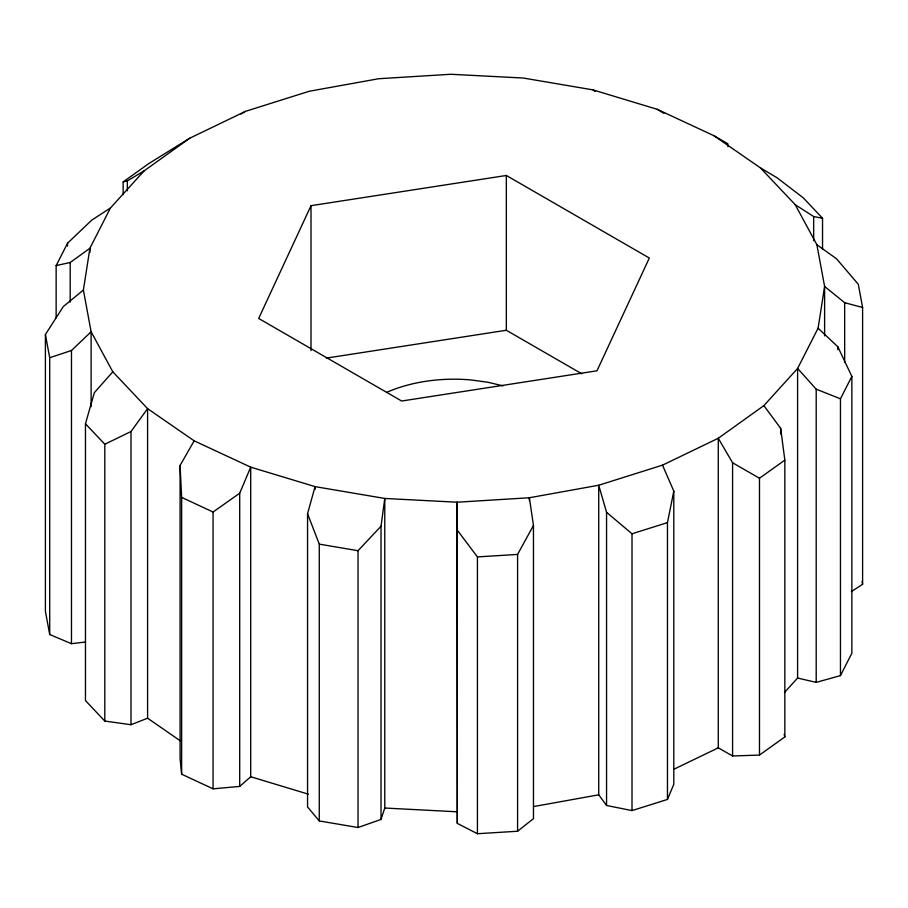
<?xml version="1.0" encoding="UTF-8"?>
<svg xmlns="http://www.w3.org/2000/svg" width="908" height="908" viewBox="0 0 908 908"><rect width="100%" height="100%" fill="white"/><g stroke="black" fill="none" stroke-linecap="round" stroke-linejoin="round"><path stroke-width="1.36" d="M381.019 819.413L384.776 808.029L384.776 498.458L315.065 486.62L307.551 513.735L307.551 806.94L319.276 820.945L358.024 827.529L381.019 819.413L381.019 526.22L384.776 498.458L457.133 502.215L529.375 497.754L598.724 485.235L662.511 465.146L718.273 438.269L763.889 405.615L797.599 368.455L818.097 328.208L824.612 286.44L816.882 244.729L795.204 204.686L760.405 167.867L713.847 135.667L657.29 109.335L592.935 89.869L523.224 78.031L450.867 74.274L378.625 78.735L309.276 91.254L245.489 111.343L189.727 138.22L148.515 163.758L123.159 181.918L123.159 194.618M91.118 406.682L91.118 331.761L83.388 290.049L89.903 248.27L110.401 208.034L144.111 170.874L189.727 138.22M606.555 805.475L606.555 512.282L598.724 485.235L598.724 794.818L606.555 805.475L632.002 810.594L667.471 799.426L667.471 522.611L673.793 491.103L662.511 465.146M180.181 740.746L147.595 718.205L131.002 724.72L104.806 721.065L85.465 700.59L85.465 423.775L94.33 392.699L112.796 371.803L91.118 331.761L71.482 350.499L49.702 357.718L49.702 634.533L71.482 643.693L85.511 642.013M667.471 799.426L673.793 784.308L673.793 491.103M112.796 371.803L147.595 408.623L194.153 440.823L180.09 465.464L180.09 758.657L181.634 774.195L213.074 788.836L239.701 786.419L239.701 493.226L250.71 467.155L315.065 486.62L315.065 489.446M311.013 205.685L258.678 318.458L401.665 401.018L596.987 370.793L649.322 258.031L506.335 175.471L311.013 205.685L311.013 350.624M56.137 317.857L56.137 265.601L67.544 243.219L91.799 220.077L110.401 208.034M784.489 692.486L797.599 678.038L816.201 682.373L840.456 675.609L840.456 398.794L851.863 376.411L837.812 346.754L818.097 328.208M840.456 675.609L851.863 653.227L851.863 376.411M457.303 823.374L457.133 502.215L457.303 823.374L477.426 833.726L517.583 831.24L517.583 554.425L533.461 525.471L529.375 497.754L529.375 500.58M49.702 634.533L45.4 611.345L45.4 334.53L63.333 306.529L83.388 290.049M104.806 721.065L104.806 444.25L131.002 431.527L147.595 408.623L147.595 718.205M358.024 827.529L358.024 550.713L381.019 526.22M239.701 786.419L250.71 776.737L250.71 467.155L194.153 440.823M517.583 831.24L533.461 818.664L533.461 525.471M56.137 265.601L70.188 262.491L89.903 248.27L89.903 252.515M673.918 769.224L718.273 747.84L732.586 755.967L759.485 755.07L759.485 478.255L784.841 460.106L780.664 428.349L763.889 405.615M759.485 755.07L784.841 736.921L784.841 460.106M213.074 788.836L213.074 512.021L239.701 493.226M851.398 591.562L862.6 584.298L862.6 307.483L858.298 284.295L836.518 258.757L816.882 244.729M240.983 114.056L245.489 111.343M123.159 181.918L127.336 180.896L144.111 170.874M606.555 512.282L632.002 533.779L667.471 522.611M533.541 806.576L598.724 794.818M326.358 358.104L506.335 330.262L581.79 373.824M457.303 530.181L477.426 556.91L517.583 554.425M384.776 808.029L457.133 811.797M307.551 513.735L319.276 544.13L358.024 550.713M795.204 204.686L813.67 216.547L822.535 218.238L822.535 249.314M502.941 385.843L488.175 382.313L471.297 379.975A110.583 63.844 0 0 0 386.479 392.472M824.612 335.915L824.612 286.44L844.667 302.716L862.6 307.483M250.71 776.737L308.368 794.171M797.599 678.038L797.599 368.455L816.201 389.18L840.456 398.794M180.09 465.464L181.634 497.38L213.074 512.021M713.847 135.667L727.91 143.782L727.91 146.619M718.273 747.84L718.273 438.269L732.586 462.762L759.485 478.255M760.405 167.867L776.998 177.73L803.194 197.762L822.535 218.238M657.29 109.335L663.896 113.352M592.935 89.869L595.08 91.481M85.465 423.775L104.806 444.25M784.149 734.356L784.841 736.921M862.089 581.574L862.6 584.298M45.4 334.53L49.702 357.718M844.667 302.716L844.667 362.213M837.812 346.754L837.812 349.591M816.201 389.18L816.201 682.373M813.67 216.547L813.67 240.631M780.664 428.349L780.664 434.013M732.586 462.762L732.586 755.967M632.002 533.779L632.002 810.594M506.335 175.471L506.335 330.262M477.426 556.91L477.426 833.726M319.276 544.13L319.276 820.945M181.634 497.38L181.634 774.195M131.002 431.527L131.002 724.72M127.336 180.896L127.336 190.816M71.482 350.499L71.482 643.693M70.188 262.491L70.188 302.148M67.544 243.219L67.544 246.045"/></g></svg>
